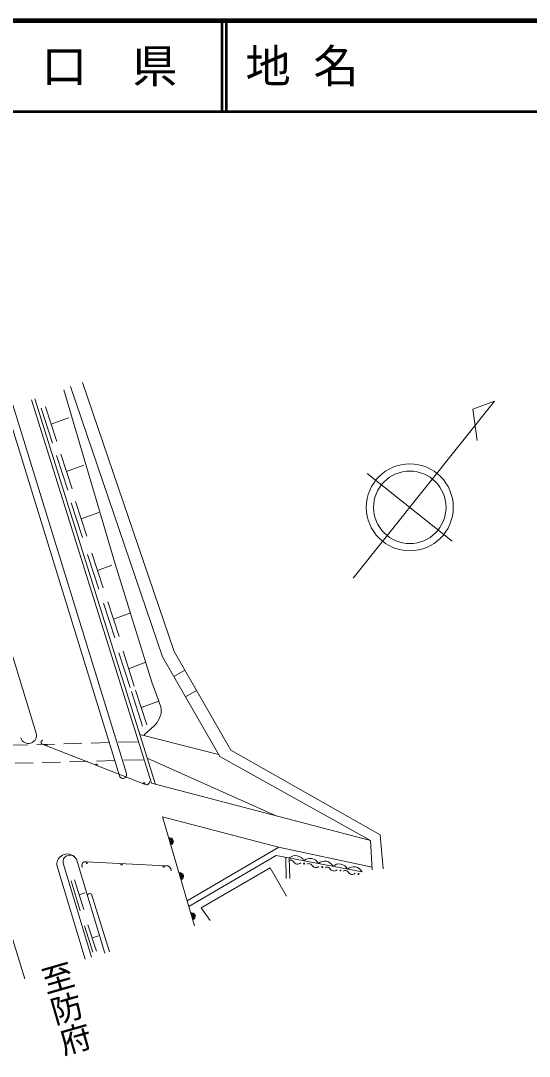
# Model space of a CAD drawing. Units: millimetres, scale not verified. Extents: x 40000 to 680000, y 20000 to 380000.
# Drawn here: x 345563 to 401711, y 265748 to 380000 of the extents above; entities that cross this region are included whole.
import ezdxf
from ezdxf.enums import TextEntityAlignment as Align

# ---------------------------------------------------------------- set-up
doc = ezdxf.new("R2010")
doc.units = ezdxf.units.MM
doc.header["$LTSCALE"] = 1000
for name, color, linetype, lineweight in [('M-BGD', 7, 'Continuous', 13), ('M-BMK-SRVR', 3, 'Continuous', 13), ('M-TTL', 2, 'Continuous', 140), ('M-TTL-LINE', 7, 'Continuous', 50)]:
    doc.layers.add(name, color=color, linetype=linetype, lineweight=lineweight)
doc.layers.add('M-BGD-HTXT', color=7, linetype='Continuous')
doc.layers.add('M-TTL-TXT', color=7, linetype='Continuous')
doc.styles.add('@ＭＳ ゴシック', font='')
doc.styles.add('ＭＳ ゴシック', font='')
doc.styles.get('@ＭＳ ゴシック').set_extended_font_data('@MS Gothic')
doc.styles.get('ＭＳ ゴシック').set_extended_font_data('MS Gothic')

msp = doc.modelspace()

# ---------------------------------------------------------------- linework, layer by layer
at = {"layer": 'M-BGD'}
for p, q in [((351057, 339636), (361228, 309824)), ((352382, 340088), (362509, 310404)), ((360442, 295750), (347125, 338282)), ((343938, 337391), (356471, 296695)), ((344703, 337626), (357236, 296931)), ((359986, 295868), (346743, 338162)), ((347823, 337238), (349072, 333408)), ((348299, 337393), (349547, 333563)), ((348923, 335478), (350843, 336190)), ((336847, 334963), (347282, 301400)), ((349515, 332030), (350763, 328200)), ((349990, 332185), (351239, 328355)), ((350614, 330270), (352534, 330982)), ((351152, 326799), (352401, 322969)), ((351627, 326954), (352876, 323124)), ((352252, 325039), (354172, 325751)), ((352941, 321098), (354190, 317268)), ((353417, 321253), (354665, 317423)), ((354041, 319338), (355638, 319930)), ((354700, 315731), (355948, 311901)), ((355175, 315886), (356424, 312056)), ((355800, 313971), (357732, 314687)), ((356383, 310273), (357631, 306443)), ((356858, 310428), (358107, 306598)), ((367558, 298814), (361228, 309824)), ((362509, 310404), (368776, 299504)), ((357482, 308513), (359383, 309217)), ((362471, 307662), (363684, 308360)), ((360043, 307030), (360797, 304934)), ((357778, 305982), (359026, 302152)), ((358253, 306137), (359502, 302307)), ((363770, 305402), (364984, 306099)), ((358877, 304222), (360797, 304934)), ((358716, 301261), (367415, 299062)), ((344332, 300064), (346331, 300118)), ((347331, 300145), (349330, 300199)), ((348033, 300150), (359231, 295762)), ((350330, 300226), (352329, 300280)), ((353329, 300307), (355328, 300361)), ((356327, 300388), (358552, 300448)), ((368776, 299504), (385243, 290196)), ((347946, 298161), (349946, 298215)), ((350945, 298242), (352944, 298296)), ((353944, 298323), (355943, 298377)), ((356943, 298404), (359173, 298464)), ((373758, 292284), (359540, 298630)), ((384195, 289567), (367558, 298814)), ((344947, 298080), (346947, 298134)), ((384195, 289567), (359986, 295868)), ((346025, 274300), (340691, 291445)), ((374023, 288825), (361228, 292172)), ((361228, 292172), (364114, 282260)), ((363926, 282903), (361228, 292172)), ((384381, 286329), (384195, 289567)), ((385243, 290196), (385576, 286435)), ((363926, 282903), (374054, 288818)), ((384365, 286611), (374023, 288825)), ((352681, 276466), (349551, 286833)), ((353376, 276675), (350245, 287042)), ((354835, 277116), (351705, 287483)), ((352798, 287185), (361558, 286748)), ((364114, 282260), (373772, 287901)), ((383243, 286104), (373772, 287901)), ((374816, 287702), (374866, 285347)), ((375217, 287626), (375266, 285356)), ((365502, 282114), (373114, 286529)), ((373114, 286529), (374913, 283426)), ((351123, 285113), (352141, 281812)), ((351505, 285231), (352523, 281929)), ((352020, 283562), (352653, 283772)), ((355370, 277273), (353371, 283652)), ((364114, 282260), (364735, 280127)), ((364114, 282260), (364735, 280127)), ((366483, 280739), (365502, 282114)), ((352606, 280138), (353542, 277234)), ((352986, 280261), (353923, 277356)), ((353450, 278824), (354149, 279033))]:
    msp.add_line(p, q, dxfattribs=at)
msp.add_lwpolyline([(350313, 339268), (355961, 320204), (360043, 307030)], dxfattribs=at)
for centre, radius, start, end in [((346412, 301167), 901, 199.54561, 14.9964), ((348046, 300384), 233, 97.9642, 267.05196), ((348382, 300074), 93.8, 301.73109, 195.47088), ((353930, 297900), 93.8, 301.73109, 195.47088), ((356856, 296803), 400, 195.7114, 18.52316), ((359191, 295837), 93.8, 301.18851, 194.92831), ((359433, 296052), 353, 235.12412, 2.89379), ((362018, 289458), 400, 286.23128, 106.23128), ((362018, 289458), 300, 286.23128, 106.23128), ((362018, 289458), 200, 286.23128, 106.23128), ((362018, 289458), 100, 286.23128, 106.23128), ((350702, 286914), 1154, 29.57701, 184.02677), ((350982, 287201), 754, 39.67273, 192.11965), ((352683, 286836), 368, 71.86274, 214.04605), ((352873, 287129), 93.8, 143.1301, 36.8699), ((356694, 286935), 93.8, 140.27328, 34.01308), ((375368, 286976), 411, 38.43154, 120.08633), ((375902, 286851), 1034, 27.07734, 131.44053), ((376142, 287455), 505, 206.31721, 312.20066), ((376851, 287011), 50, 0, 180), ((376851, 287011), 50, 180, 0), ((377507, 286547), 1034, 27.07734, 131.44053), ((377374, 286595), 411, 38.43154, 120.08633), ((378148, 287075), 505, 206.31721, 312.20066), ((379112, 286242), 1034, 27.07734, 131.44053), ((380717, 285938), 1034, 27.07734, 131.44053), ((361347, 286703), 93.8, 140.27328, 34.01308), ((361665, 286249), 510, 355.59856, 102.11099), ((363136, 285617), 400, 286.23128, 106.23128), ((363136, 285617), 300, 286.23128, 106.23128), ((363136, 285617), 200, 286.23128, 106.23128), ((363136, 285617), 100, 286.23128, 106.23128), ((378857, 286630), 50, 0, 180), ((378857, 286630), 50, 180, 0), ((379380, 286215), 411, 38.43154, 120.08633), ((380155, 286694), 505, 206.31721, 312.20066), ((380864, 286250), 50, 0, 180), ((380864, 286250), 50, 180, 0), ((381386, 285834), 411, 38.43154, 120.08633), ((382322, 285633), 1034, 27.07734, 131.44053), ((382161, 286314), 505, 206.31721, 312.20066), ((382870, 285869), 50, 0, 180), ((382870, 285869), 50, 180, 0), ((353199, 283436), 276, 51.42101, 177.36612), ((364424, 281193), 400, 286.23128, 106.23128), ((364424, 281193), 300, 286.23128, 106.23128), ((364424, 281193), 200, 286.23128, 106.23128), ((364424, 281193), 100, 286.23128, 106.23128)]:
    msp.add_arc(centre, radius, start, end, dxfattribs=at)
msp.add_open_spline([(360797, 304934), (360894, 304586), (361095, 304250), (361088, 303889), (361081, 303475), (360921, 303062), (360709, 302706), (360489, 302334), (360124, 302069), (359815, 301766), (359598, 301554), (359367, 301358), (359143, 301154)], degree=3, knots=[0, 0, 0, 0, 1, 1, 1, 2, 2, 2, 3, 3, 3, 4, 4, 4, 4], dxfattribs=at)
at = {"layer": 'M-BMK-SRVR'}
for p, q in [((382280, 318495), (397873, 338036)), ((397873, 338036), (395485, 337127)), ((395485, 337127), (395942, 333692)), ((393207, 322569), (383827, 330054))]:
    msp.add_line(p, q, dxfattribs=at)
for radius in [4800, 4000]:
    msp.add_circle((388517, 326312), radius, dxfattribs=at)
at = {"layer": 'M-TTL'}
msp.add_line((680000, 380000), (40000, 380000), dxfattribs=at)
at = {"layer": 'M-TTL-LINE'}
for p, q in [((367750, 380000), (367750, 370000)), ((368250, 380000), (368250, 370000)), ((40000, 370000), (680000, 370000))]:
    msp.add_line(p, q, dxfattribs=at)

# ---------------------------------------------------------------- texts
at = {"layer": 'M-BGD-HTXT', "style": '@ＭＳ ゴシック'}
msp.add_text('至防府', height=2566, rotation=286.128, dxfattribs=at).set_placement((350589, 271051), align=Align.MIDDLE_CENTER)
at = {"layer": 'M-TTL-TXT', "style": 'ＭＳ ゴシック'}
msp.add_text('山\u3000口\u3000県', height=3666, dxfattribs=at).set_placement((350375, 375000), align=Align.MIDDLE_CENTER)
msp.add_text('地 名', height=3666, dxfattribs=at).set_placement((370380, 375000), align=Align.MIDDLE_LEFT)

doc.saveas('drawing.dxf')
